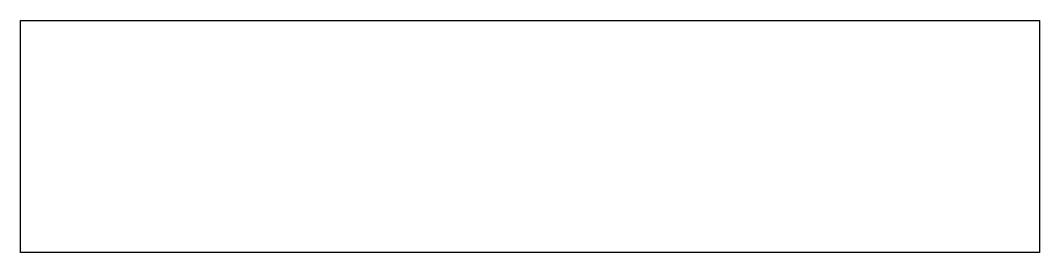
# Model space of a CAD drawing. Header units: millimetres. Extents: x -106 to 114, y -25 to 25.
import ezdxf

# ---------------------------------------------------------------- set-up
doc = ezdxf.new("R2010")
doc.units = ezdxf.units.MM
doc.layers.get('0').update_dxf_attribs({"linetype": 'CONTINUOUS'})

msp = doc.modelspace()

# ---------------------------------------------------------------- linework, layer by layer
msp.add_lwpolyline([(-106.15, 25), (113.85, 25), (113.85, -25), (-106.15, -25)], close=True)

doc.saveas('drawing.dxf')
